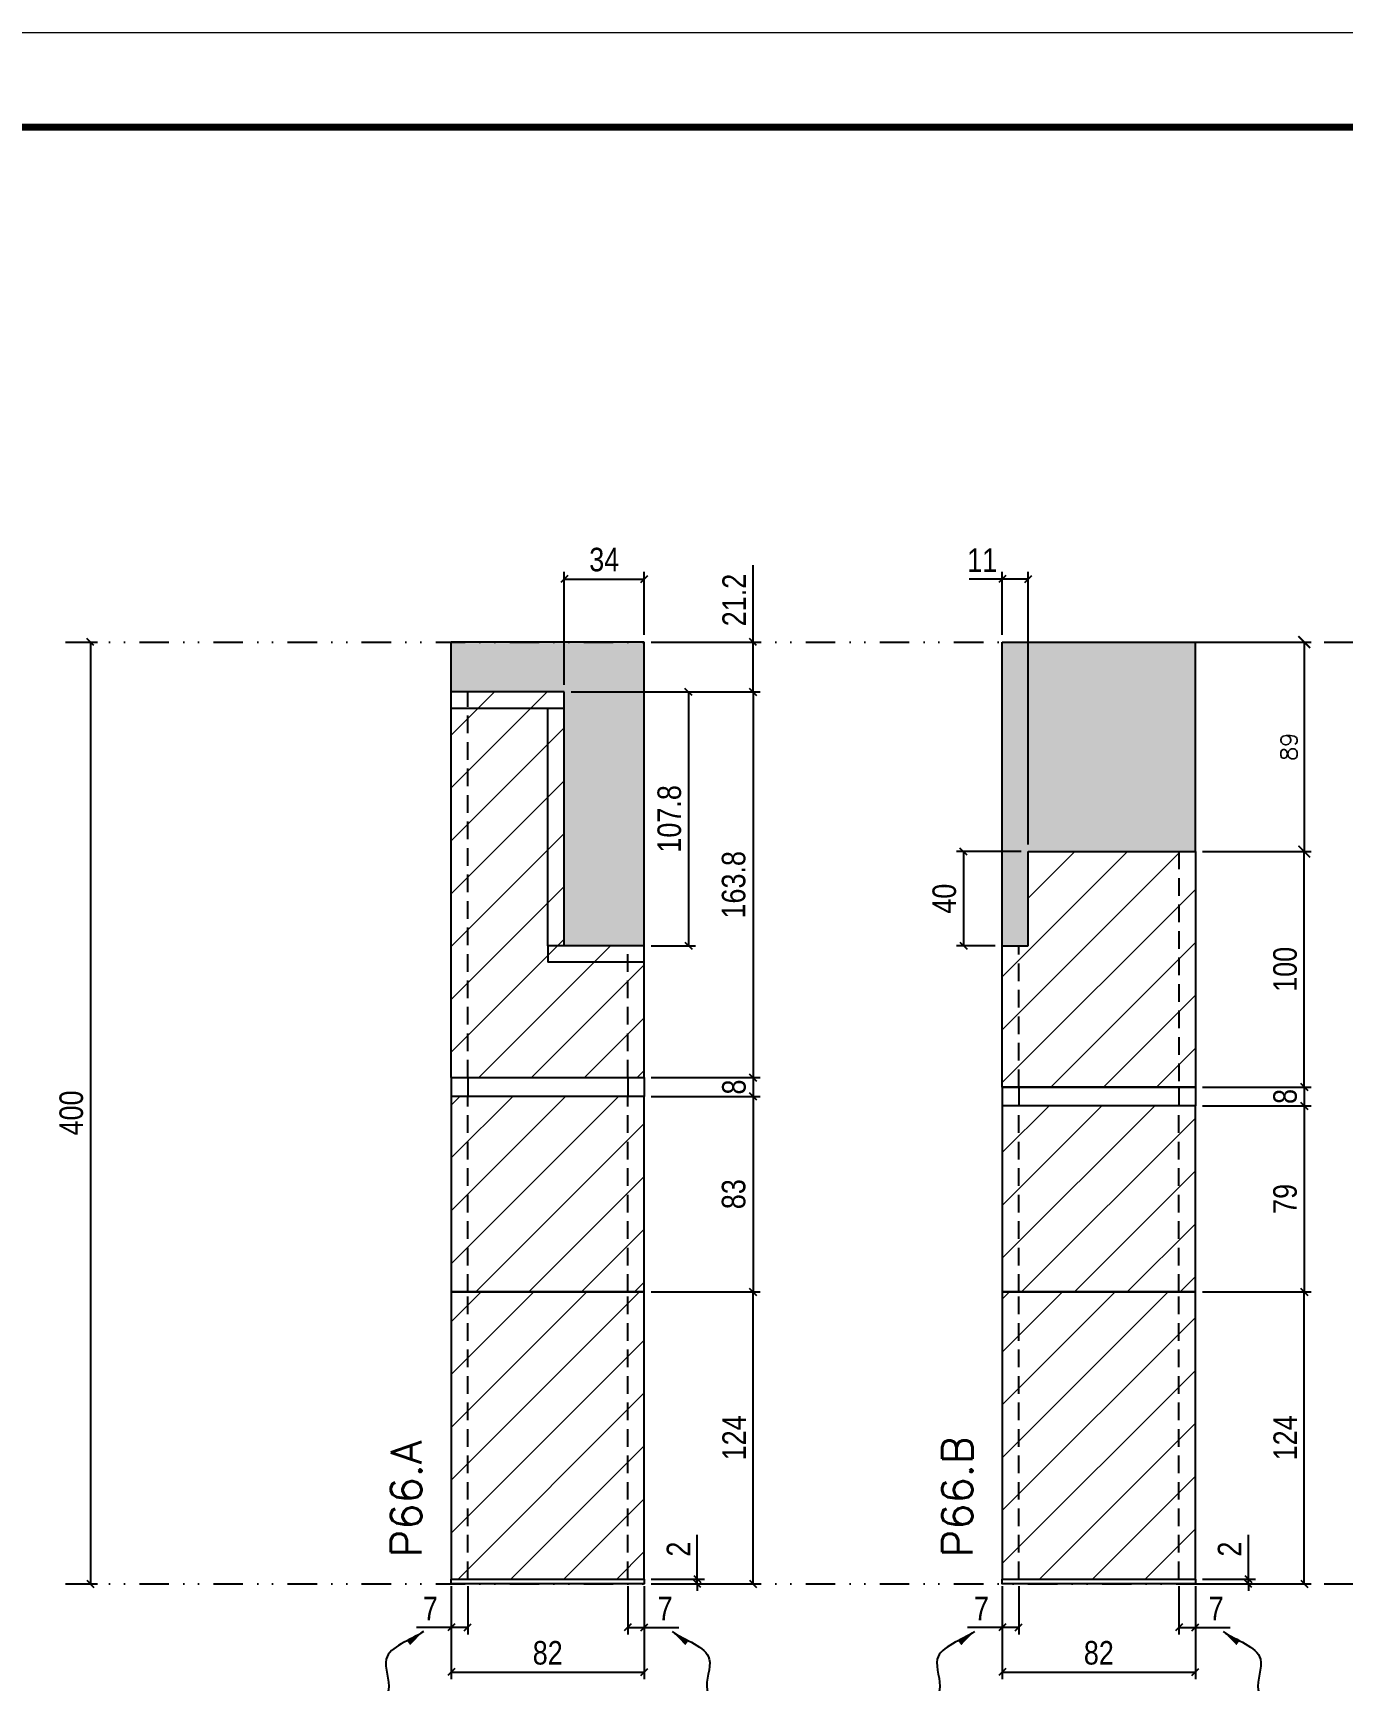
# Model space of a CAD drawing. Extents: x 28748 to 35002, y 14885 to 43501.
# Drawn here: x 30768 to 31324, y 35910 to 36609 of the extents above; entities that cross this region are included whole.
import ezdxf

# ---------------------------------------------------------------- set-up
doc = ezdxf.new("R2010")
doc.units = 0
for name, pattern in [('DASHED', [0.75, 0.5, -0.25]), ('DIVIDE2', [0.625, 0.25, -0.125, 0, -0.125, 0, -0.125]), ('HIDDEN', [0.375, 0.25, -0.125])]:
    doc.linetypes.add(name, pattern=pattern)
for name, color, linetype in [('COTA', 241, 'Continuous'), ('Nível', 160, 'Continuous'), ('Painéis', 200, 'Continuous'), ('SARR_2.2x7', 40, 'Continuous'), ('Sarrafo de Pressão', 42, 'HIDDEN')]:
    doc.layers.add(name, color=color, linetype=linetype)
for name, color, linetype, lineweight in [('Folhas', 255, 'Continuous', 9), ('Hachura', 251, 'Continuous', 9), ('SARRAFO DE PRESSAO', 251, 'DASHED', 9), ('Texto Seção', 7, 'Continuous', 15)]:
    doc.layers.add(name, color=color, linetype=linetype, lineweight=lineweight)
doc.styles.add('COTA TECNICA', font='techl___.ttf', dxfattribs={"height": 10})
doc.styles.add('COTA TECNICA-50', font='techl___.ttf', dxfattribs={"height": 10})
doc.styles.add('REGUA-120', font='ROMANS.shx', dxfattribs={"height": 15})
doc.styles.add('ROMANS', font='romans.shx')
doc.styles.get("Standard").update_dxf_attribs({"font": 'arial.ttf'})
doc.dimstyles.new('COTA PAINEL-50', dxfattribs={"dimtxt": 10, "dimasz": 3, "dimexe": 3, "dimexo": 3, "dimgap": 3, "dimtad": 1, "dimdec": 1, "dimzin": 12, "dimdsep": 46, "dimtxsty": 'COTA TECNICA-50', "dimblk1": 'OBLIQUE', "dimblk2": 'OBLIQUE', "dimsah": 1, "dimcen": 0.9, "dimclrd": 4, "dimclre": 4, "dimclrt": 240, "dimadec": 1, "dimazin": 3, "dimtfac": 1, "dimtdec": 1, "dimtmove": 0, "dimatfit": 3, "dimfxl": 1, "dimtolj": 1, "dimtzin": 12, "dimarcsym": 0})
doc.dimstyles.new('Cota Paínel', dxfattribs={"dimtxt": 7, "dimasz": 5, "dimexe": 3, "dimexo": 3, "dimgap": 3, "dimtad": 1, "dimdec": 1, "dimzin": 12, "dimdsep": 46, "dimtxsty": 'ROMANS', "dimblk": 'ARCHTICK', "dimcen": 0, "dimclrd": 4, "dimclre": 4, "dimclrt": 1, "dimadec": 1, "dimazin": 3, "dimtfac": 1, "dimtdec": 1, "dimtmove": 0, "dimatfit": 3, "dimldrblk": 'OBLIQUE', "dimfxl": 1, "dimtolj": 1, "dimtzin": 12, "dimarcsym": 0})
doc.dimstyles.new('PAINEL', dxfattribs={"dimtxt": 10, "dimasz": 3, "dimexe": 3, "dimexo": 3, "dimgap": 3, "dimtad": 1, "dimdec": 1, "dimzin": 12, "dimdsep": 46, "dimtxsty": 'COTA TECNICA', "dimblk1": 'OBLIQUE', "dimblk2": 'OBLIQUE', "dimsah": 1, "dimcen": 0.9, "dimclrd": 4, "dimclre": 4, "dimclrt": 240, "dimadec": 1, "dimazin": 3, "dimtfac": 1, "dimtdec": 1, "dimtmove": 0, "dimatfit": 3, "dimfxl": 1, "dimtolj": 1, "dimtzin": 12, "dimarcsym": 0})
doc.dimstyles.get("Standard").update_dxf_attribs({"dimtxt": 0.18, "dimasz": 0.18, "dimexe": 0.18, "dimexo": 0.0625, "dimgap": 0.09, "dimtad": 0, "dimtih": 1, "dimtoh": 1, "dimdec": 4, "dimzin": 0, "dimdsep": 46, "dimtxsty": 'Standard', "dimcen": 0.09, "dimadec": 0, "dimazin": 0, "dimtfac": 1, "dimtdec": 4, "dimtofl": 0, "dimtmove": 0, "dimatfit": 3, "dimfxl": 1, "dimtolj": 1, "dimtzin": 0, "dimarcsym": 0})
pattern_1 = [(45, (-101857.658, 8260.539), (-11.2253202, 11.2253202), [])]

# ---------------------------------------------------------------- blocks, each defined once
blk = doc.blocks.new('9999999999')
at = {"layer": 'Folhas'}
blk.add_lwpolyline([(98138.98, 34190.21), (99623.98, 34190.21), (99623.98, 35240.21), (98138.98, 35240.21)], close=True, dxfattribs=at)
at = {"layer": 'Folhas', "color": 30, "const_width": 3}
blk.add_lwpolyline([(98213.98, 34230.21), (99583.98, 34230.21), (99583.98, 35200.21), (98213.98, 35200.21)], close=True, dxfattribs=at)
blk = doc.blocks.new('_Oblique')
at = {"color": 0, "linetype": 'ByBlock', "lineweight": -2}
blk.add_line((-0.5, -0.5), (0.5, 0.5), dxfattribs=at)
blk = doc.blocks.new('*D583')
at = {"layer": 'COTA', "color": 4, "lineweight": -2, "transparency": 16777216}
for p, q in [((30945.35, 35949.58), (30945.35, 35910.12)), ((31027.35, 35949.58), (31027.35, 35910.12)), ((30945.35, 35913.12), (31027.35, 35913.12))]:
    blk.add_line(p, q, dxfattribs=at)
at = {"layer": 'Defpoints', "color": 0, "transparency": 16777216}
for p in [(30945.35, 35952.58), (31027.35, 35952.58), (31027.35, 35913.12)]:
    blk.add_point(p, dxfattribs=at)
at = {"layer": 'COTA', "color": 4, "lineweight": -2, "transparency": 16777216, "xscale": 3, "yscale": 3, "zscale": 3, "rotation": 180}
blk.add_blockref('_Oblique', (30945.35, 35913.12), dxfattribs=at)
at = {"layer": 'COTA', "color": 4, "lineweight": -2, "transparency": 16777216, "xscale": 3, "yscale": 3, "zscale": 3}
blk.add_blockref('_Oblique', (31027.35, 35913.12), dxfattribs=at)
at = {"layer": 'COTA', "color": 240, "transparency": 16777216, "insert": (30986.35, 35921.22), "char_height": 10, "attachment_point": 5, "style": 'COTA TECNICA'}
blk.add_mtext('\\A1;82', dxfattribs=at)
blk = doc.blocks.new('*D584')
at = {"layer": 'COTA', "color": 4, "lineweight": -2, "transparency": 16777216}
for p, q in [((30945.35, 35947.58), (30945.35, 35929.07)), ((30952.35, 35949.58), (30952.35, 35929.07)), ((30945.35, 35932.07), (30930.62, 35932.07)), ((30952.35, 35932.07), (30945.35, 35932.07))]:
    blk.add_line(p, q, dxfattribs=at)
at = {"layer": 'Defpoints', "color": 0, "transparency": 16777216}
for p in [(30952.35, 35952.58), (30945.35, 35950.58), (30945.35, 35932.07)]:
    blk.add_point(p, dxfattribs=at)
at = {"layer": 'COTA', "color": 4, "lineweight": -2, "transparency": 16777216, "xscale": 3, "yscale": 3, "zscale": 3, "rotation": 180}
blk.add_blockref('_Oblique', (30945.35, 35932.07), dxfattribs=at)
at = {"layer": 'COTA', "color": 4, "lineweight": -2, "transparency": 16777216, "xscale": 3, "yscale": 3, "zscale": 3}
blk.add_blockref('_Oblique', (30952.35, 35932.07), dxfattribs=at)
at = {"layer": 'COTA', "color": 240, "transparency": 16777216, "insert": (30936.48, 35940.14), "char_height": 10, "attachment_point": 5, "style": 'COTA TECNICA-50'}
blk.add_mtext('\\A1;7', dxfattribs=at)
blk = doc.blocks.new('*D585')
at = {"layer": 'COTA', "color": 4, "lineweight": -2, "transparency": 16777216}
for p, q in [((31020.35, 35949.58), (31020.35, 35929.07)), ((31027.35, 35947.58), (31027.35, 35929.07)), ((31020.35, 35932.07), (31027.35, 35932.07)), ((31027.35, 35932.07), (31042.08, 35932.07))]:
    blk.add_line(p, q, dxfattribs=at)
at = {"layer": 'Defpoints', "color": 0, "transparency": 16777216}
for p in [(31020.35, 35952.58), (31027.35, 35950.58), (31027.35, 35932.07)]:
    blk.add_point(p, dxfattribs=at)
at = {"layer": 'COTA', "color": 4, "lineweight": -2, "transparency": 16777216, "xscale": 3, "yscale": 3, "zscale": 3, "rotation": 180}
blk.add_blockref('_Oblique', (31020.35, 35932.07), dxfattribs=at)
at = {"layer": 'COTA', "color": 4, "lineweight": -2, "transparency": 16777216, "xscale": 3, "yscale": 3, "zscale": 3}
blk.add_blockref('_Oblique', (31027.35, 35932.07), dxfattribs=at)
at = {"layer": 'COTA', "color": 240, "transparency": 16777216, "insert": (31036.22, 35940.14), "char_height": 10, "attachment_point": 5, "style": 'COTA TECNICA-50'}
blk.add_mtext('\\A1;7', dxfattribs=at)
blk = doc.blocks.new('*D586')
at = {"layer": 'COTA', "color": 4, "lineweight": -2, "transparency": 16777216}
for p, q in [((31030.35, 36074.58), (31076.59, 36074.58)), ((31073.59, 35950.58), (31073.59, 36074.58)), ((31030.35, 35950.58), (31076.59, 35950.58))]:
    blk.add_line(p, q, dxfattribs=at)
at = {"layer": 'Defpoints', "color": 0, "transparency": 16777216}
for p in [(31027.35, 36074.58), (31073.59, 36074.58), (31027.35, 35950.58)]:
    blk.add_point(p, dxfattribs=at)
at = {"layer": 'COTA', "color": 4, "lineweight": -2, "transparency": 16777216, "xscale": 3, "yscale": 3, "zscale": 3}
for p, rotation in [((31073.59, 36074.58), 90), ((31073.59, 35950.58), 270)]:
    blk.add_blockref('_Oblique', p, dxfattribs=dict(at, rotation=rotation))
at = {"layer": 'COTA', "color": 240, "transparency": 16777216, "insert": (31065.52, 36012.58), "char_height": 10, "attachment_point": 5, "rotation": 90, "style": 'COTA TECNICA-50'}
blk.add_mtext('\\A1;124', dxfattribs=at)
blk = doc.blocks.new('*D587')
at = {"layer": 'COTA', "color": 4, "lineweight": -2, "transparency": 16777216}
for p, q in [((31049.88, 35952.58), (31049.88, 35971.38)), ((31030.35, 35952.58), (31052.88, 35952.58)), ((31049.88, 35950.58), (31049.88, 35952.58)), ((31030.35, 35950.58), (31052.88, 35950.58)), ((31049.88, 35950.58), (31049.88, 35947.58))]:
    blk.add_line(p, q, dxfattribs=at)
at = {"layer": 'Defpoints', "color": 0, "transparency": 16777216}
for p in [(31027.35, 35952.58), (31027.35, 35950.58), (31049.88, 35950.58)]:
    blk.add_point(p, dxfattribs=at)
at = {"layer": 'COTA', "color": 4, "lineweight": -2, "transparency": 16777216, "xscale": 3, "yscale": 3, "zscale": 3}
for p, rotation in [((31049.88, 35952.58), 270), ((31049.88, 35950.58), 90)]:
    blk.add_blockref('_Oblique', p, dxfattribs=dict(at, rotation=rotation))
at = {"layer": 'COTA', "color": 240, "transparency": 16777216, "insert": (31041.88, 35965.32), "char_height": 10, "attachment_point": 5, "rotation": 90, "style": 'COTA TECNICA-50'}
blk.add_mtext('\\A1;2', dxfattribs=at)
blk = doc.blocks.new('*D588')
at = {"layer": 'COTA', "color": 4, "linetype": 'ByBlock', "lineweight": -2, "transparency": 16777216}
for p, q in [((31030.35, 36157.58), (31076.59, 36157.58)), ((31073.59, 36157.58), (31073.59, 36074.58)), ((31030.35, 36074.58), (31076.59, 36074.58))]:
    blk.add_line(p, q, dxfattribs=at)
at = {"layer": 'Defpoints', "color": 0, "linetype": 'ByBlock', "transparency": 16777216}
for p in [(31027.35, 36157.58), (31027.35, 36074.58), (31073.59, 36074.58)]:
    blk.add_point(p, dxfattribs=at)
at = {"layer": 'COTA', "color": 4, "linetype": 'ByBlock', "lineweight": -2, "transparency": 16777216, "xscale": 3, "yscale": 3, "zscale": 3}
for p, rotation in [((31073.59, 36157.58), 90), ((31073.59, 36074.58), 270)]:
    blk.add_blockref('_Oblique', p, dxfattribs=dict(at, rotation=rotation))
at = {"layer": 'COTA', "color": 240, "linetype": 'ByBlock', "transparency": 16777216, "insert": (31065.35, 36116.08), "char_height": 10, "attachment_point": 5, "rotation": 90, "style": 'COTA TECNICA'}
blk.add_mtext('\\A1;83', dxfattribs=at)
blk = doc.blocks.new('*D589')
at = {"layer": 'COTA', "color": 4, "lineweight": -2, "transparency": 16777216}
for p, q in [((31179.45, 35949.58), (31179.45, 35910.12)), ((31261.45, 35949.58), (31261.45, 35910.12)), ((31179.45, 35913.12), (31261.45, 35913.12))]:
    blk.add_line(p, q, dxfattribs=at)
at = {"layer": 'Defpoints', "color": 0, "transparency": 16777216}
for p in [(31179.45, 35952.58), (31261.45, 35952.58), (31261.45, 35913.12)]:
    blk.add_point(p, dxfattribs=at)
at = {"layer": 'COTA', "color": 4, "lineweight": -2, "transparency": 16777216, "xscale": 3, "yscale": 3, "zscale": 3, "rotation": 180}
blk.add_blockref('_Oblique', (31179.45, 35913.12), dxfattribs=at)
at = {"layer": 'COTA', "color": 4, "lineweight": -2, "transparency": 16777216, "xscale": 3, "yscale": 3, "zscale": 3}
blk.add_blockref('_Oblique', (31261.45, 35913.12), dxfattribs=at)
at = {"layer": 'COTA', "color": 240, "transparency": 16777216, "insert": (31220.45, 35921.22), "char_height": 10, "attachment_point": 5, "style": 'COTA TECNICA'}
blk.add_mtext('\\A1;82', dxfattribs=at)
blk = doc.blocks.new('*D590')
at = {"layer": 'COTA', "color": 4, "lineweight": -2, "transparency": 16777216}
for p, q in [((31179.45, 35947.58), (31179.45, 35929.07)), ((31186.45, 35949.58), (31186.45, 35929.07)), ((31179.45, 35932.07), (31164.72, 35932.07)), ((31186.45, 35932.07), (31179.45, 35932.07))]:
    blk.add_line(p, q, dxfattribs=at)
at = {"layer": 'Defpoints', "color": 0, "transparency": 16777216}
for p in [(31186.45, 35952.58), (31179.45, 35950.58), (31179.45, 35932.07)]:
    blk.add_point(p, dxfattribs=at)
at = {"layer": 'COTA', "color": 4, "lineweight": -2, "transparency": 16777216, "xscale": 3, "yscale": 3, "zscale": 3, "rotation": 180}
blk.add_blockref('_Oblique', (31179.45, 35932.07), dxfattribs=at)
at = {"layer": 'COTA', "color": 4, "lineweight": -2, "transparency": 16777216, "xscale": 3, "yscale": 3, "zscale": 3}
blk.add_blockref('_Oblique', (31186.45, 35932.07), dxfattribs=at)
at = {"layer": 'COTA', "color": 240, "transparency": 16777216, "insert": (31170.59, 35940.14), "char_height": 10, "attachment_point": 5, "style": 'COTA TECNICA-50'}
blk.add_mtext('\\A1;7', dxfattribs=at)
blk = doc.blocks.new('*D591')
at = {"layer": 'COTA', "color": 4, "lineweight": -2, "transparency": 16777216}
for p, q in [((31254.45, 35949.58), (31254.45, 35929.07)), ((31261.45, 35947.58), (31261.45, 35929.07)), ((31254.45, 35932.07), (31261.45, 35932.07)), ((31261.45, 35932.07), (31276.19, 35932.07))]:
    blk.add_line(p, q, dxfattribs=at)
at = {"layer": 'Defpoints', "color": 0, "transparency": 16777216}
for p in [(31254.45, 35952.58), (31261.45, 35950.58), (31261.45, 35932.07)]:
    blk.add_point(p, dxfattribs=at)
at = {"layer": 'COTA', "color": 4, "lineweight": -2, "transparency": 16777216, "xscale": 3, "yscale": 3, "zscale": 3, "rotation": 180}
blk.add_blockref('_Oblique', (31254.45, 35932.07), dxfattribs=at)
at = {"layer": 'COTA', "color": 4, "lineweight": -2, "transparency": 16777216, "xscale": 3, "yscale": 3, "zscale": 3}
blk.add_blockref('_Oblique', (31261.45, 35932.07), dxfattribs=at)
at = {"layer": 'COTA', "color": 240, "transparency": 16777216, "insert": (31270.32, 35940.14), "char_height": 10, "attachment_point": 5, "style": 'COTA TECNICA-50'}
blk.add_mtext('\\A1;7', dxfattribs=at)
blk = doc.blocks.new('*D592')
at = {"layer": 'COTA', "color": 4, "lineweight": -2, "transparency": 16777216}
for p, q in [((31264.45, 36074.58), (31310.69, 36074.58)), ((31307.69, 35950.58), (31307.69, 36074.58)), ((31264.45, 35950.58), (31310.69, 35950.58))]:
    blk.add_line(p, q, dxfattribs=at)
at = {"layer": 'Defpoints', "color": 0, "transparency": 16777216}
for p in [(31261.45, 36074.58), (31307.69, 36074.58), (31261.45, 35950.58)]:
    blk.add_point(p, dxfattribs=at)
at = {"layer": 'COTA', "color": 4, "lineweight": -2, "transparency": 16777216, "xscale": 3, "yscale": 3, "zscale": 3}
for p, rotation in [((31307.69, 36074.58), 90), ((31307.69, 35950.58), 270)]:
    blk.add_blockref('_Oblique', p, dxfattribs=dict(at, rotation=rotation))
at = {"layer": 'COTA', "color": 240, "transparency": 16777216, "insert": (31299.62, 36012.58), "char_height": 10, "attachment_point": 5, "rotation": 90, "style": 'COTA TECNICA-50'}
blk.add_mtext('\\A1;124', dxfattribs=at)
blk = doc.blocks.new('*D593')
at = {"layer": 'COTA', "color": 4, "lineweight": -2, "transparency": 16777216}
for p, q in [((31283.98, 35952.58), (31283.98, 35971.38)), ((31264.45, 35952.58), (31286.98, 35952.58)), ((31283.98, 35950.58), (31283.98, 35952.58)), ((31264.45, 35950.58), (31286.98, 35950.58)), ((31283.98, 35950.58), (31283.98, 35947.58))]:
    blk.add_line(p, q, dxfattribs=at)
at = {"layer": 'Defpoints', "color": 0, "transparency": 16777216}
for p in [(31261.45, 35952.58), (31261.45, 35950.58), (31283.98, 35950.58)]:
    blk.add_point(p, dxfattribs=at)
at = {"layer": 'COTA', "color": 4, "lineweight": -2, "transparency": 16777216, "xscale": 3, "yscale": 3, "zscale": 3}
for p, rotation in [((31283.98, 35952.58), 270), ((31283.98, 35950.58), 90)]:
    blk.add_blockref('_Oblique', p, dxfattribs=dict(at, rotation=rotation))
at = {"layer": 'COTA', "color": 240, "transparency": 16777216, "insert": (31275.98, 35965.32), "char_height": 10, "attachment_point": 5, "rotation": 90, "style": 'COTA TECNICA-50'}
blk.add_mtext('\\A1;2', dxfattribs=at)
blk = doc.blocks.new('*D594')
at = {"layer": 'COTA', "color": 4, "linetype": 'ByBlock', "lineweight": -2, "transparency": 16777216}
for p, q in [((31264.45, 36153.58), (31310.69, 36153.58)), ((31307.69, 36153.58), (31307.69, 36074.58)), ((31264.45, 36074.58), (31310.69, 36074.58))]:
    blk.add_line(p, q, dxfattribs=at)
at = {"layer": 'Defpoints', "color": 0, "linetype": 'ByBlock', "transparency": 16777216}
for p in [(31261.45, 36153.58), (31261.45, 36074.58), (31307.69, 36074.58)]:
    blk.add_point(p, dxfattribs=at)
at = {"layer": 'COTA', "color": 4, "linetype": 'ByBlock', "lineweight": -2, "transparency": 16777216, "xscale": 3, "yscale": 3, "zscale": 3}
for p, rotation in [((31307.69, 36153.58), 90), ((31307.69, 36074.58), 270)]:
    blk.add_blockref('_Oblique', p, dxfattribs=dict(at, rotation=rotation))
at = {"layer": 'COTA', "color": 240, "linetype": 'ByBlock', "transparency": 16777216, "insert": (31299.59, 36114.08), "char_height": 10, "attachment_point": 5, "rotation": 90, "style": 'COTA TECNICA'}
blk.add_mtext('\\A1;79', dxfattribs=at)
blk = doc.blocks.new('_ArchTick')
at = {"color": 0, "linetype": 'ByBlock', "const_width": 0.15}
blk.add_lwpolyline([(-0.5, -0.5), (0.5, 0.5)], dxfattribs=at)
blk = doc.blocks.new('*D1617')
at = {"layer": 'COTA', "color": 4, "lineweight": -2, "transparency": 16777216}
for p, q in [((31264.45, 36350.58), (31310.69, 36350.58)), ((31307.69, 36350.58), (31307.69, 36261.58)), ((31264.45, 36261.58), (31310.69, 36261.58))]:
    blk.add_line(p, q, dxfattribs=at)
at = {"layer": 'Defpoints', "color": 0, "transparency": 16777216}
for p in [(31261.45, 36350.58), (31261.45, 36261.58), (31307.69, 36261.58)]:
    blk.add_point(p, dxfattribs=at)
at = {"layer": 'COTA', "color": 4, "lineweight": -2, "transparency": 16777216, "xscale": 5, "yscale": 5, "zscale": 5}
for p, rotation in [((31307.69, 36350.58), 90), ((31307.69, 36261.58), 270)]:
    blk.add_blockref('_ArchTick', p, dxfattribs=dict(at, rotation=rotation))
at = {"layer": 'COTA', "color": 1, "transparency": 16777216, "insert": (31301.19, 36306.08), "char_height": 7, "attachment_point": 5, "rotation": 90, "style": 'ROMANS'}
blk.add_mtext('\\A1;89', dxfattribs=at)
blk = doc.blocks.new('*D1377')
at = {"layer": 'COTA', "color": 4, "lineweight": -2, "transparency": 16777216}
for p, q in [((31264.45, 36261.58), (31310.69, 36261.58)), ((31307.69, 36161.58), (31307.69, 36261.58)), ((31264.45, 36161.58), (31310.69, 36161.58))]:
    blk.add_line(p, q, dxfattribs=at)
at = {"layer": 'Defpoints', "color": 0, "transparency": 16777216}
for p in [(31261.45, 36261.58), (31307.69, 36261.58), (31261.45, 36161.58)]:
    blk.add_point(p, dxfattribs=at)
at = {"layer": 'COTA', "color": 4, "lineweight": -2, "transparency": 16777216, "xscale": 3, "yscale": 3, "zscale": 3}
for p, rotation in [((31307.69, 36261.58), 90), ((31307.69, 36161.58), 270)]:
    blk.add_blockref('_Oblique', p, dxfattribs=dict(at, rotation=rotation))
at = {"layer": 'COTA', "color": 240, "transparency": 16777216, "insert": (31299.59, 36211.58), "char_height": 10, "attachment_point": 5, "rotation": 90, "style": 'COTA TECNICA-50'}
blk.add_mtext('\\A1;100', dxfattribs=at)
blk = doc.blocks.new('*D2049')
at = {"layer": 'COTA', "color": 4, "lineweight": -2, "transparency": 16777216}
for p, q in [((31187.45, 36261.58), (31159.96, 36261.58)), ((31162.96, 36261.58), (31162.96, 36221.58)), ((31176.45, 36221.58), (31159.96, 36221.58))]:
    blk.add_line(p, q, dxfattribs=at)
at = {"layer": 'Defpoints', "color": 0, "transparency": 16777216}
for p in [(31190.45, 36261.58), (31162.96, 36221.58), (31179.45, 36221.58)]:
    blk.add_point(p, dxfattribs=at)
at = {"layer": 'COTA', "color": 4, "lineweight": -2, "transparency": 16777216, "xscale": 3, "yscale": 3, "zscale": 3}
for p, rotation in [((31162.96, 36261.58), 90), ((31162.96, 36221.58), 270)]:
    blk.add_blockref('_Oblique', p, dxfattribs=dict(at, rotation=rotation))
at = {"layer": 'COTA', "color": 240, "transparency": 16777216, "insert": (31154.85, 36241.58), "char_height": 10, "attachment_point": 5, "rotation": 90, "style": 'COTA TECNICA-50'}
blk.add_mtext('\\A1;40', dxfattribs=at)
blk = doc.blocks.new('*D2050')
at = {"layer": 'COTA', "color": 4, "lineweight": -2, "transparency": 16777216}
for p, q in [((31179.45, 36353.58), (31179.45, 36380.34)), ((31190.45, 36264.58), (31190.45, 36380.34)), ((31179.45, 36377.34), (31165.37, 36377.34)), ((31190.45, 36377.34), (31179.45, 36377.34))]:
    blk.add_line(p, q, dxfattribs=at)
at = {"layer": 'Defpoints', "color": 0, "transparency": 16777216}
for p in [(31179.45, 36377.34), (31179.45, 36350.58), (31190.45, 36261.58)]:
    blk.add_point(p, dxfattribs=at)
at = {"layer": 'COTA', "color": 4, "lineweight": -2, "transparency": 16777216, "xscale": 3, "yscale": 3, "zscale": 3, "rotation": 180}
blk.add_blockref('_Oblique', (31179.45, 36377.34), dxfattribs=at)
at = {"layer": 'COTA', "color": 4, "lineweight": -2, "transparency": 16777216, "xscale": 3, "yscale": 3, "zscale": 3}
blk.add_blockref('_Oblique', (31190.45, 36377.34), dxfattribs=at)
at = {"layer": 'COTA', "color": 240, "transparency": 16777216, "insert": (31170.91, 36385.4), "char_height": 10, "attachment_point": 5, "style": 'COTA TECNICA-50'}
blk.add_mtext('\\A1;11', dxfattribs=at)
blk = doc.blocks.new('*D2229')
at = {"layer": 'COTA', "color": 4, "lineweight": -2, "transparency": 16777216}
for p, q in [((30784.5, 36350.58), (30795.11, 36350.58)), ((30792.11, 36350.58), (30792.11, 35950.58)), ((30784.5, 35950.58), (30795.11, 35950.58))]:
    blk.add_line(p, q, dxfattribs=at)
at = {"layer": 'Defpoints', "color": 0, "transparency": 16777216}
for p in [(30781.5, 36350.58), (30781.5, 35950.58), (30792.11, 35950.58)]:
    blk.add_point(p, dxfattribs=at)
at = {"layer": 'COTA', "color": 4, "lineweight": -2, "transparency": 16777216, "xscale": 3, "yscale": 3, "zscale": 3}
for p, rotation in [((30792.11, 36350.58), 90), ((30792.11, 35950.58), 270)]:
    blk.add_blockref('_Oblique', p, dxfattribs=dict(at, rotation=rotation))
at = {"layer": 'COTA', "color": 240, "transparency": 16777216, "insert": (30784, 36150.58), "char_height": 10, "attachment_point": 5, "rotation": 90, "style": 'COTA TECNICA'}
blk.add_mtext('\\A1;400', dxfattribs=at)
blk = doc.blocks.new('*D2412')
at = {"layer": 'COTA', "color": 4, "lineweight": -2, "transparency": 16777216}
for p, q in [((30996.35, 36329.38), (31076.59, 36329.38)), ((31073.59, 36329.38), (31073.59, 36165.58)), ((31030.35, 36165.58), (31076.59, 36165.58))]:
    blk.add_line(p, q, dxfattribs=at)
at = {"layer": 'Defpoints', "color": 0, "transparency": 16777216}
for p in [(30993.35, 36329.38), (31027.35, 36165.58), (31073.59, 36165.58)]:
    blk.add_point(p, dxfattribs=at)
at = {"layer": 'COTA', "color": 4, "lineweight": -2, "transparency": 16777216, "xscale": 3, "yscale": 3, "zscale": 3}
for p, rotation in [((31073.59, 36329.38), 90), ((31073.59, 36165.58), 270)]:
    blk.add_blockref('_Oblique', p, dxfattribs=dict(at, rotation=rotation))
at = {"layer": 'COTA', "color": 240, "transparency": 16777216, "insert": (31065.35, 36247.48), "char_height": 10, "attachment_point": 5, "rotation": 90, "style": 'COTA TECNICA'}
blk.add_mtext('\\A1;163.8', dxfattribs=at)
blk = doc.blocks.new('*D2413')
at = {"layer": 'COTA', "color": 4, "lineweight": -2, "transparency": 16777216}
for p, q in [((31073.59, 36350.58), (31073.59, 36383.3)), ((31030.35, 36350.58), (31076.59, 36350.58)), ((31073.59, 36329.38), (31073.59, 36350.58)), ((30996.35, 36329.38), (31076.59, 36329.38))]:
    blk.add_line(p, q, dxfattribs=at)
at = {"layer": 'Defpoints', "color": 0, "transparency": 16777216}
for p in [(31027.35, 36350.58), (31073.59, 36350.58), (30993.35, 36329.38)]:
    blk.add_point(p, dxfattribs=at)
at = {"layer": 'COTA', "color": 4, "lineweight": -2, "transparency": 16777216, "xscale": 3, "yscale": 3, "zscale": 3}
for p, rotation in [((31073.59, 36350.58), 90), ((31073.59, 36329.38), 270)]:
    blk.add_blockref('_Oblique', p, dxfattribs=dict(at, rotation=rotation))
at = {"layer": 'COTA', "color": 240, "transparency": 16777216, "insert": (31065.53, 36368.44), "char_height": 10, "attachment_point": 5, "rotation": 90, "style": 'COTA TECNICA'}
blk.add_mtext('\\A1;21.2', dxfattribs=at)
blk = doc.blocks.new('*D2414')
at = {"layer": 'COTA', "color": 4, "lineweight": -2, "transparency": 16777216}
for p, q in [((30996.35, 36329.38), (31049.15, 36329.38)), ((31046.15, 36329.38), (31046.15, 36221.58)), ((31030.35, 36221.58), (31049.15, 36221.58))]:
    blk.add_line(p, q, dxfattribs=at)
at = {"layer": 'Defpoints', "color": 0, "transparency": 16777216}
for p in [(30993.35, 36329.38), (31027.35, 36221.58), (31046.15, 36221.58)]:
    blk.add_point(p, dxfattribs=at)
at = {"layer": 'COTA', "color": 4, "lineweight": -2, "transparency": 16777216, "xscale": 3, "yscale": 3, "zscale": 3}
for p, rotation in [((31046.15, 36329.38), 90), ((31046.15, 36221.58), 270)]:
    blk.add_blockref('_Oblique', p, dxfattribs=dict(at, rotation=rotation))
at = {"layer": 'COTA', "color": 240, "transparency": 16777216, "insert": (31038.03, 36275.48), "char_height": 10, "attachment_point": 5, "rotation": 90, "style": 'COTA TECNICA'}
blk.add_mtext('\\A1;107.8', dxfattribs=at)
blk = doc.blocks.new('*D2415')
at = {"layer": 'COTA', "color": 4, "lineweight": -2, "transparency": 16777216}
for p, q in [((30993.35, 36332.38), (30993.35, 36380.34)), ((31027.35, 36353.58), (31027.35, 36380.34)), ((30993.35, 36377.34), (31027.35, 36377.34))]:
    blk.add_line(p, q, dxfattribs=at)
at = {"layer": 'Defpoints', "color": 0, "transparency": 16777216}
for p in [(31027.35, 36377.34), (31027.35, 36350.58), (30993.35, 36329.38)]:
    blk.add_point(p, dxfattribs=at)
at = {"layer": 'COTA', "color": 4, "lineweight": -2, "transparency": 16777216, "xscale": 3, "yscale": 3, "zscale": 3, "rotation": 180}
blk.add_blockref('_Oblique', (30993.35, 36377.34), dxfattribs=at)
at = {"layer": 'COTA', "color": 4, "lineweight": -2, "transparency": 16777216, "xscale": 3, "yscale": 3, "zscale": 3}
blk.add_blockref('_Oblique', (31027.35, 36377.34), dxfattribs=at)
at = {"layer": 'COTA', "color": 240, "transparency": 16777216, "insert": (31010.35, 36385.56), "char_height": 10, "attachment_point": 5, "style": 'COTA TECNICA'}
blk.add_mtext('\\A1;34', dxfattribs=at)
blk = doc.blocks.new('*D2558')
at = {"layer": 'COTA', "color": 4, "lineweight": -2, "transparency": 16777216}
for p, q in [((31030.35, 36165.58), (31076.59, 36165.58)), ((31073.59, 36165.58), (31073.59, 36157.58)), ((31030.35, 36157.58), (31076.59, 36157.58))]:
    blk.add_line(p, q, dxfattribs=at)
at = {"layer": 'Defpoints', "color": 0, "transparency": 16777216}
for p in [(31027.35, 36165.58), (31027.35, 36157.58), (31073.59, 36157.58)]:
    blk.add_point(p, dxfattribs=at)
at = {"layer": 'COTA', "color": 4, "lineweight": -2, "transparency": 16777216, "xscale": 3, "yscale": 3, "zscale": 3}
for p, rotation in [((31073.59, 36165.58), 90), ((31073.59, 36157.58), 270)]:
    blk.add_blockref('_Oblique', p, dxfattribs=dict(at, rotation=rotation))
at = {"layer": 'COTA', "color": 240, "transparency": 16777216, "insert": (31065.49, 36161.58), "char_height": 10, "attachment_point": 5, "rotation": 90, "style": 'COTA TECNICA'}
blk.add_mtext('\\A1;8', dxfattribs=at)
blk = doc.blocks.new('*D2559')
at = {"layer": 'COTA', "color": 4, "lineweight": -2, "transparency": 16777216}
for p, q in [((31264.45, 36161.58), (31310.69, 36161.58)), ((31307.69, 36161.58), (31307.69, 36153.58)), ((31264.45, 36153.58), (31310.69, 36153.58))]:
    blk.add_line(p, q, dxfattribs=at)
at = {"layer": 'Defpoints', "color": 0, "transparency": 16777216}
for p in [(31261.45, 36161.58), (31261.45, 36153.58), (31307.69, 36153.58)]:
    blk.add_point(p, dxfattribs=at)
at = {"layer": 'COTA', "color": 4, "lineweight": -2, "transparency": 16777216, "xscale": 3, "yscale": 3, "zscale": 3}
for p, rotation in [((31307.69, 36161.58), 90), ((31307.69, 36153.58), 270)]:
    blk.add_blockref('_Oblique', p, dxfattribs=dict(at, rotation=rotation))
at = {"layer": 'COTA', "color": 240, "transparency": 16777216, "insert": (31299.6, 36157.58), "char_height": 10, "attachment_point": 5, "rotation": 90, "style": 'COTA TECNICA'}
blk.add_mtext('\\A1;8', dxfattribs=at)

msp = doc.modelspace()

# ---------------------------------------------------------------- hatches: boundary and pattern name
at = {"layer": 'COTA', "linetype": 'ByBlock'}
h = msp.add_hatch(dxfattribs=at)
h.set_pattern_fill('AR-CONC', color=256, scale=0.03)
h.set_pattern_definition([(50, (0, 8), (5.46554007, -0.47817257), [0.5715, -6.2865]), (355, (0, 8), (-1.05730264, 5.73170536), [0.4572, -5.0292175]), (100.451445, (0.4555, 7.96), (4.4082374, 5.25353256), [0.48570026, -5.34270734]), (46.1842, (0, 9.524), (8.1323712, -1.2612698), [0.85725, -9.42975]), (96.635558, (0.678, 9.419), (7.122124, 7.4227837), [0.7285507, -8.0140682]), (351.184151, (0, 9.524), (7.122124, 7.4227837), [0.685799, -7.543792]), (21, (0.762, 9.143), (4.54843174, -3.06795595), [0.5715, -6.2865]), (326, (0.762, 9.143), (1.85406085, 5.525639), [0.4572, -5.0292]), (71.451445, (1.141, 8.8873), (6.4024926, 2.45768307), [0.48570026, -5.3426981]), (37.5, (0, 8), (0.0926581, 2.53665117), [0, -4.96824, 0, -5.1054, 0, -5.04825]), (7.5, (0, 8), (2.00458988, 3.00541724), [0, -2.91084, 0, -4.85394, 0, -1.92405]), (327.5, (-1.6993, 8), (4.067717855, -0.17186232), [0, -1.905, 0, -5.9436, 0, -7.8867]), (317.5, (-2.4613, 8), (4.44387544, 0.76279473), [0, -2.4765, 0, -3.94716, 0, -5.6007])])
h.paths.add_polyline_path([(31027.35, 36350.58), (30945.35, 36350.58), (30945.35, 36329.38), (30993.35, 36329.38), (30993.35, 36221.58), (31027.35, 36221.58)])
h = msp.add_hatch(dxfattribs=at)
h.set_pattern_fill('AR-CONC', color=256, scale=0.03)
h.set_pattern_definition([(50, (24214.3086, 30983.0097), (5.46554, -0.4781726), [0.5715, -6.2865]), (355, (24214.3086, 30983.01), (-1.0573026, 5.7317054), [0.4572, -5.0292175]), (100.451445, (24214.764, 30982.97), (4.4082374, 5.2535326), [0.4857003, -5.3427073]), (46.1842, (24214.3086, 30984.534), (8.132371, -1.26127), [0.85725, -9.42975]), (96.63556, (24214.986, 30984.429), (7.122124, 7.422784), [0.728551, -8.014068]), (351.18415, (24214.309, 30984.534), (7.122124, 7.422784), [0.685799, -7.543792]), (21, (24215.0706, 30984.1527), (4.5484317, -3.067956), [0.5715, -6.2865]), (326, (24215.0706, 30984.153), (1.854061, 5.525639), [0.4572, -5.0292]), (71.451445, (24215.4496, 30983.897), (6.4024926, 2.457683), [0.4857003, -5.342698]), (37.5, (24214.3086, 30983.0097), (0.0926581, 2.53665117), [0, -4.96824, 0, -5.1054, 0, -5.04825]), (7.5, (24214.3086, 30983.0097), (2.0045899, 3.00541724), [0, -2.91084, 0, -4.85394, 0, -1.92405]), (327.5, (24212.6093, 30983.0097), (4.06771786, -0.1718623), [0, -1.905, 0, -5.9436, 0, -7.8867]), (317.5, (24211.8473, 30983.0097), (4.4438754, 0.7627947), [0, -2.4765, 0, -3.94716, 0, -5.6007])])
h.paths.add_polyline_path([(31261.45, 36261.58), (31261.45, 36350.58), (31179.45, 36350.58), (31179.45, 36221.58), (31190.45, 36221.58), (31190.45, 36261.58)])
at = {"layer": 'Hachura'}
h = msp.add_hatch(dxfattribs=at)
h.set_pattern_fill('ANSI31', color=256, scale=5)
h.paths.add_polyline_path([(31027.35, 36221.58), (30993.35, 36221.58), (30993.35, 36329.38), (30945.35, 36329.38), (30945.35, 36165.58), (31027.35, 36165.58)])
h = msp.add_hatch(dxfattribs=at)
h.set_pattern_fill('ANSI31', color=256, scale=5)
h.paths.add_polyline_path([(31261.45, 36261.58), (31190.45, 36261.58), (31190.45, 36221.58), (31179.45, 36221.58), (31179.45, 36161.58), (31261.45, 36161.58)])
h = msp.add_hatch(dxfattribs=at)
h.set_pattern_fill('ANSI31', color=256, scale=5)
h.paths.add_polyline_path([(31027.35, 36157.58), (30993.35, 36157.58), (30945.35, 36157.58), (30945.35, 36074.58), (31027.35, 36074.58)])
at = {"layer": 'Hachura', "linetype": 'ByBlock'}
h = msp.add_hatch(dxfattribs=at)
h.set_pattern_fill('ANSI31', color=256, scale=5)
h.set_pattern_definition([(45, (-101857.658, 8210.539), (-11.2253202, 11.2253202), [])])
h.paths.add_polyline_path([(31261.45, 36074.58), (31261.45, 36153.58), (31179.45, 36153.58), (31179.45, 36074.58)])
h = msp.add_hatch(dxfattribs=at)
h.set_pattern_fill('ANSI31', color=256, scale=5)
h.set_pattern_definition(pattern_1)
h.paths.add_polyline_path([(31027.35, 36074.58), (30945.35, 36074.58), (30945.35, 35952.58), (31027.35, 35952.58)])
h = msp.add_hatch(dxfattribs=at)
h.set_pattern_fill('ANSI31', color=256, scale=5)
h.set_pattern_definition(pattern_1)
h.paths.add_polyline_path([(31261.45, 36074.58), (31179.45, 36074.58), (31179.45, 35952.58), (31261.45, 35952.58)])

# ---------------------------------------------------------------- linework, layer by layer
at = {"layer": 'COTA', "linetype": 'ByBlock'}
for p, q in [((31027.35, 36350.58), (30945.35, 36350.58)), ((30945.35, 36329.38), (30945.35, 36350.58)), ((31027.35, 36221.58), (31027.35, 36350.58)), ((31179.45, 36221.58), (31179.45, 36350.58)), ((31179.45, 36350.58), (31261.45, 36350.58)), ((31261.45, 36261.58), (31261.45, 36350.58))]:
    msp.add_line(p, q, dxfattribs=at)
at = {"layer": 'Nível', "color": 4, "linetype": 'DIVIDE2', "ltscale": 50}
for p, q in [((30781.5, 36350.58), (31791.84, 36350.58)), ((30781.5, 35950.58), (31791.84, 35950.58))]:
    msp.add_line(p, q, dxfattribs=at)
at = {"layer": 'Painéis'}
for p, q in [((30945.35, 36165.58), (30945.35, 36329.38)), ((30993.35, 36329.38), (30945.35, 36329.38)), ((30993.35, 36221.58), (30993.35, 36329.38)), ((31190.45, 36261.58), (31261.45, 36261.58)), ((31190.45, 36221.58), (31190.45, 36261.58)), ((31261.45, 36261.58), (31261.45, 36161.58)), ((31027.35, 36221.58), (30993.35, 36221.58)), ((31027.35, 36165.58), (31027.35, 36221.58)), ((31179.45, 36221.58), (31190.45, 36221.58)), ((31179.45, 36161.58), (31179.45, 36221.58)), ((30945.35, 36165.58), (31027.35, 36165.58)), ((30945.35, 36165.58), (30945.35, 36157.58)), ((31027.35, 36165.58), (31027.35, 36157.58)), ((31179.45, 36161.58), (31261.45, 36161.58)), ((31261.45, 36161.58), (31179.45, 36161.58)), ((31179.45, 36161.58), (31261.45, 36161.58)), ((31261.45, 36161.58), (31179.45, 36161.58)), ((31179.45, 36161.58), (31179.45, 36153.58)), ((31261.45, 36161.58), (31261.45, 36153.58))]:
    msp.add_line(p, q, dxfattribs=at)
for points in [[(31027.35, 36157.58), (30945.35, 36157.58), (30945.35, 36074.58), (31027.35, 36074.58)], [(31179.45, 36074.58), (31261.45, 36074.58), (31261.45, 36153.58), (31179.45, 36153.58)], [(30945.35, 35952.58), (31027.35, 35952.58), (31027.35, 36074.58), (30945.35, 36074.58)], [(31179.45, 35952.58), (31261.45, 35952.58), (31261.45, 36074.58), (31179.45, 36074.58)], [(30945.35, 35952.58), (31027.35, 35952.58), (31027.35, 35950.58), (30945.35, 35950.58)], [(31179.45, 35952.58), (31261.45, 35952.58), (31261.45, 35950.58), (31179.45, 35950.58)]]:
    msp.add_lwpolyline(points, close=True, dxfattribs=at)
at = {"layer": 'SARR_2.2x7'}
for p, q in [((30993.35, 36322.38), (30945.35, 36322.38)), ((30986.35, 36221.58), (30986.35, 36322.38)), ((30993.35, 36221.58), (30986.35, 36221.58)), ((30986.35, 36221.58), (30986.35, 36214.58)), ((31027.35, 36214.58), (30986.35, 36214.58))]:
    msp.add_line(p, q, dxfattribs=at)
at = {"layer": 'Sarrafo de Pressão', "ltscale": 30}
for p, q in [((30952.35, 36165.58), (30952.35, 36329.38)), ((31254.45, 36261.58), (31254.45, 36161.58)), ((31020.35, 36165.58), (31020.35, 36221.58)), ((31186.45, 36161.58), (31186.45, 36221.58)), ((30952.35, 36165.58), (30952.35, 36157.58)), ((31020.35, 36165.58), (31020.35, 36157.58)), ((31186.45, 36161.58), (31186.45, 36153.58)), ((31254.45, 36161.58), (31254.45, 36153.58)), ((30952.35, 36074.58), (30952.35, 36157.58)), ((31020.35, 36074.58), (31020.35, 36157.58)), ((31186.45, 36074.58), (31186.45, 36153.58)), ((31254.45, 36074.58), (31254.45, 36153.58)), ((30952.35, 35952.58), (30952.35, 36074.58)), ((31020.35, 35952.58), (31020.35, 36074.58)), ((31186.45, 35952.58), (31186.45, 36074.58)), ((31254.45, 35952.58), (31254.45, 36074.58))]:
    msp.add_line(p, q, dxfattribs=at)

# ---------------------------------------------------------------- block references
at = {"layer": 'SARRAFO DE PRESSAO', "color": 6, "linetype": 'ByBlock'}
msp.add_blockref('9999999999', (-67792.14, 1369.09), dxfattribs=at)

# ---------------------------------------------------------------- texts
at = {"layer": 'Texto Seção', "char_height": 13, "width": 285.3299, "attachment_point": 7, "rotation": 90, "style": 'REGUA-120'}
for s, insert in [('P66.A', (30932.73, 35961.83)), ('P66.B', (31166.84, 35961.83))]:
    msp.add_mtext(s, dxfattribs=dict(at, insert=insert))

# ---------------------------------------------------------------- dimensions: what is measured, and where the dimension line sits
at = {"layer": 'COTA'}
for base, p1, p2, dimstyle, picture, middle in [((31027.35, 36377.34), (30993.35, 36329.38), (31027.35, 36350.58), 'PAINEL', '*D2415', (31010.35, 36385.56)), ((31179.45, 36377.34), (31190.45, 36261.58), (31179.45, 36350.58), 'COTA PAINEL-50', '*D2050', (31170.91, 36385.4)), ((31027.35, 35932.07), (31020.35, 35952.58), (31027.35, 35950.58), 'COTA PAINEL-50', '*D585', (31036.22, 35940.14)), ((31261.45, 35932.07), (31254.45, 35952.58), (31261.45, 35950.58), 'COTA PAINEL-50', '*D591', (31270.32, 35940.14))]:
    dim = msp.add_linear_dim(base=base, p1=p1, p2=p2, dimstyle=dimstyle, dxfattribs=at)
    dim.commit()
    dim.dimension.update_dxf_attribs({"geometry": picture, "text_midpoint": middle})
for base, p1, p2, angle, dimstyle, picture, middle in [((31073.59, 36350.58), (30993.35, 36329.38), (31027.35, 36350.58), 90, 'PAINEL', '*D2413', (31065.53, 36368.44)), ((30792.11, 35950.58), (30781.5, 36350.58), (30781.5, 35950.58), 90, 'PAINEL', '*D2229', (30784, 36150.58)), ((31307.69, 36261.58), (31261.45, 36350.58), (31261.45, 36261.58), 90, 'Cota Paínel', '*D1617', (31301.19, 36306.08)), ((31073.59, 36165.58), (30993.35, 36329.38), (31027.35, 36165.58), 90, 'PAINEL', '*D2412', (31065.35, 36247.48)), ((31046.15, 36221.58), (30993.35, 36329.38), (31027.35, 36221.58), 90, 'PAINEL', '*D2414', (31038.03, 36275.48)), ((31162.96, 36221.58), (31190.45, 36261.58), (31179.45, 36221.58), 90, 'COTA PAINEL-50', '*D2049', (31154.85, 36241.58)), ((31307.69, 36261.58), (31261.45, 36161.58), (31261.45, 36261.58), 90, 'COTA PAINEL-50', '*D1377', (31299.59, 36211.58)), ((31073.59, 36074.58), (31027.35, 35950.58), (31027.35, 36074.58), 90, 'COTA PAINEL-50', '*D586', (31065.52, 36012.58)), ((31307.69, 36074.58), (31261.45, 35950.58), (31261.45, 36074.58), 90, 'COTA PAINEL-50', '*D592', (31299.62, 36012.58)), ((30945.35, 35932.07), (30952.35, 35952.58), (30945.35, 35950.58), 180, 'COTA PAINEL-50', '*D584', (30936.48, 35940.14)), ((31179.45, 35932.07), (31186.45, 35952.58), (31179.45, 35950.58), 180, 'COTA PAINEL-50', '*D590', (31170.59, 35940.14))]:
    dim = msp.add_linear_dim(base=base, p1=p1, p2=p2, angle=angle, dimstyle=dimstyle, dxfattribs=at)
    dim.commit()
    dim.dimension.update_dxf_attribs({"geometry": picture, "text_midpoint": middle})
for base, p1, p2, dimstyle, picture, middle in [((31073.59, 36157.58), (31027.35, 36165.58), (31027.35, 36157.58), 'PAINEL', '*D2558', (31073.59, 36161.58)), ((31307.69, 36153.58), (31261.45, 36161.58), (31261.45, 36153.58), 'PAINEL', '*D2559', (31307.69, 36157.58)), ((31049.88, 35950.58), (31027.35, 35952.58), (31027.35, 35950.58), 'COTA PAINEL-50', '*D587', (31049.88, 35965.32)), ((31283.98, 35950.58), (31261.45, 35952.58), (31261.45, 35950.58), 'COTA PAINEL-50', '*D593', (31283.98, 35965.32))]:
    dim = msp.add_linear_dim(base=base, p1=p1, p2=p2, angle=90, dimstyle=dimstyle, dxfattribs=at)
    dim.commit()
    dim.dimension.update_dxf_attribs({"geometry": picture, "text_midpoint": middle, "dimtype": 160})
at = {"layer": 'COTA', "linetype": 'ByBlock'}
for base, p1, p2, picture, middle in [((31073.59, 36074.58), (31027.35, 36157.58), (31027.35, 36074.58), '*D588', (31065.35, 36116.08)), ((31307.69, 36074.58), (31261.45, 36153.58), (31261.45, 36074.58), '*D594', (31299.59, 36114.08))]:
    dim = msp.add_linear_dim(base=base, p1=p1, p2=p2, angle=90, dimstyle='PAINEL', dxfattribs=at)
    dim.commit()
    dim.dimension.update_dxf_attribs({"geometry": picture, "text_midpoint": middle})
at = {"layer": 'COTA'}
for base, p1, p2, picture, middle in [((31027.35, 35913.12), (30945.35, 35952.58), (31027.35, 35952.58), '*D583', (30986.35, 35921.22)), ((31261.45, 35913.12), (31179.45, 35952.58), (31261.45, 35952.58), '*D589', (31220.45, 35921.22))]:
    dim = msp.add_linear_dim(base=base, p1=p1, p2=p2, dimstyle='PAINEL', override={"dimarcsym": 2}, dxfattribs=at)
    dim.commit()
    dim.dimension.update_dxf_attribs({"geometry": picture, "text_midpoint": middle})

# ---------------------------------------------------------------- leaders
at = {"layer": 'COTA', "path_type": 1}
for points in [[(30933.52, 35930.4), (30917.74, 35918.56), (30918.66, 35905.55), (30913.11, 35895.77)], [(31039.18, 35930.4), (31054.96, 35918.56), (31054.04, 35905.55), (31059.59, 35895.77)], [(31167.63, 35930.4), (31151.84, 35918.56), (31152.77, 35905.55), (31147.21, 35895.77)], [(31273.28, 35930.4), (31289.07, 35918.56), (31288.14, 35905.55), (31293.7, 35895.77)]]:
    msp.add_leader(points, dimstyle='Standard', override={"dimasz": 8}, dxfattribs=at)

doc.saveas('drawing.dxf')
